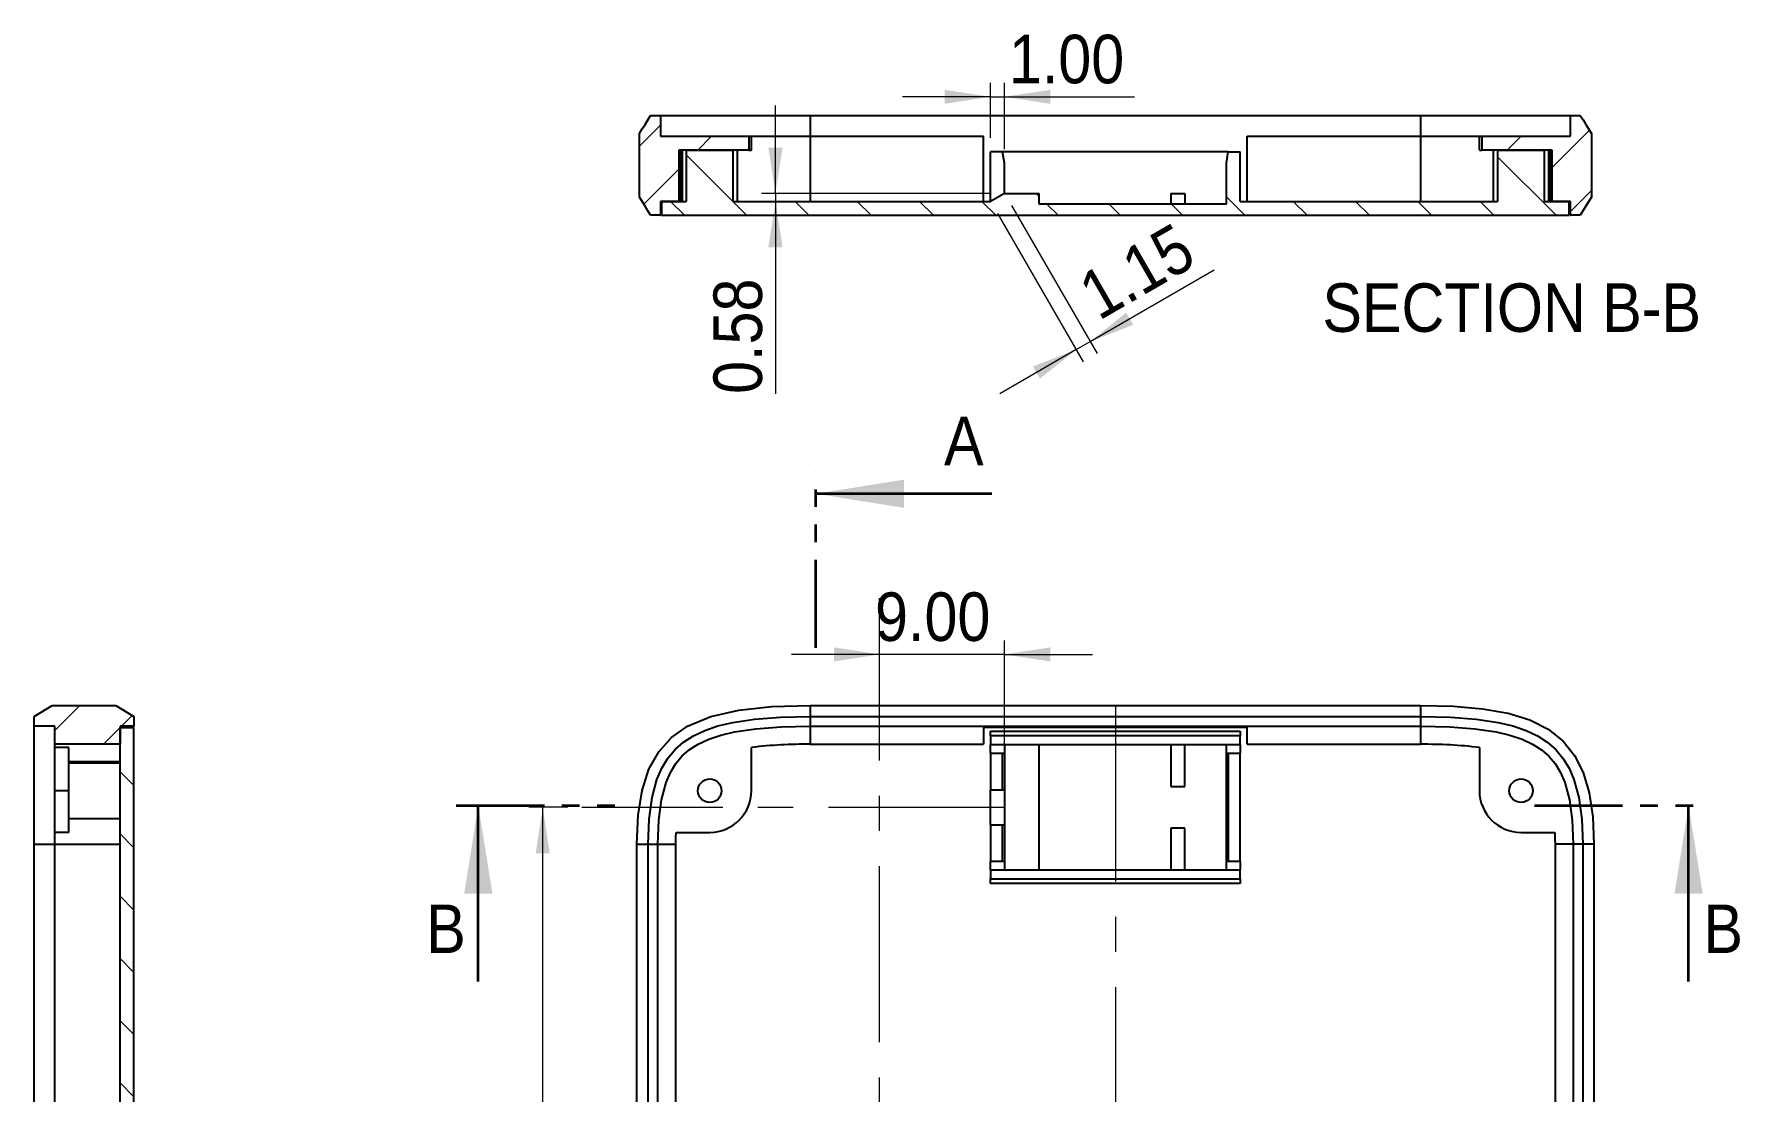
# Model space of a CAD drawing. Header units: millimetres. Extents: x 23 to 159, y 68 to 281.
# Drawn here: x 35.8 to 158.8, y 204.3 to 280.6 of the extents above; entities that cross this region are included whole.
import ezdxf

# ---------------------------------------------------------------- set-up
doc = ezdxf.new("R2010")
doc.units = ezdxf.units.MM
doc.linetypes.add('CENTERX2', pattern=[20.32, 12.7, -2.54, 2.54, -2.54])
doc.linetypes.add('PHANTOM', pattern=[12.7, 6.35, -1.27, 1.27, -1.27, 1.27, -1.27])
doc.styles.add('SLDTEXTSTYLE0', font='GOTHIC.TTF', dxfattribs={"width": 0.913})
doc.dimstyles.new('SLDDIMSTYLE0', dxfattribs={"dimtxt": 3.5, "dimasz": 3.302, "dimexe": 0, "dimexo": 0.0625, "dimgap": 0.875, "dimtad": 1, "dimrnd": 1e-09, "dimzin": 4, "dimdsep": 46, "dimtxsty": 'SLDTEXTSTYLE0', "dimsah": 1, "dimcen": 0.09, "dimadec": 0, "dimazin": 1, "dimtfac": 1, "dimtmove": 0, "dimatfit": 0, "dimfxl": 1, "dimfrac": 2, "dimtolj": 1, "dimtzin": 12, "dimarcsym": 0})
doc.dimstyles.new('SLDDIMSTYLE1', dxfattribs={"dimtxt": 3.5, "dimasz": 3.302, "dimexe": 0, "dimexo": 0.0625, "dimgap": 0.875, "dimtad": 1, "dimrnd": 1e-09, "dimzin": 12, "dimdsep": 46, "dimtxsty": 'SLDTEXTSTYLE0', "dimsah": 1, "dimcen": 0.09, "dimadec": 0, "dimazin": 3, "dimtfac": 1, "dimtofl": 0, "dimtmove": 0, "dimatfit": 3, "dimfxl": 1, "dimfrac": 2, "dimtolj": 1, "dimtzin": 12, "dimarcsym": 0})
doc.dimstyles.new('SLDDIMSTYLE2', dxfattribs={"dimtxt": 3.5, "dimasz": 3.302, "dimexe": 0, "dimexo": 0.0625, "dimgap": 0.875, "dimtad": 1, "dimrnd": 1e-09, "dimzin": 12, "dimdsep": 46, "dimtxsty": 'SLDTEXTSTYLE0', "dimsah": 1, "dimcen": 0.09, "dimadec": 0, "dimazin": 3, "dimtfac": 1, "dimtmove": 0, "dimatfit": 0, "dimfxl": 1, "dimfrac": 2, "dimtolj": 1, "dimtzin": 12, "dimarcsym": 0})
doc.dimstyles.new('SLDDIMSTYLE3', dxfattribs={"dimtxt": 3.5, "dimasz": 3.302, "dimexe": 0, "dimexo": 0.0625, "dimgap": 0.875, "dimtad": 1, "dimrnd": 1e-09, "dimdsep": 46, "dimtxsty": 'SLDTEXTSTYLE0', "dimsah": 1, "dimcen": 0.09, "dimadec": 0, "dimazin": 2, "dimtfac": 1, "dimtmove": 0, "dimatfit": 0, "dimfxl": 1, "dimfrac": 2, "dimtolj": 1, "dimtzin": 12, "dimarcsym": 0})

# ---------------------------------------------------------------- blocks, each defined once
blk = doc.blocks.new('_D_1')
at = {"color": 7, "linetype": 'Continuous', "lineweight": 0}
for p, q in [((74.3, 224.84), (71.48, 224.84)), ((72.48, 163.19), (72.48, 224.84)), ((78.27, 163.19), (71.48, 163.19))]:
    blk.add_line(p, q, dxfattribs=at)
at = {"color": 7, "linetype": 'Continuous', "lineweight": 18}
for points in [[(72.48, 224.84), (71.97, 221.53), (72.98, 221.53)], [(72.48, 163.19), (72.98, 166.49), (71.97, 166.49)]]:
    blk.add_solid(points, dxfattribs=at)
at = {"color": 7, "linetype": 'Continuous', "lineweight": 18, "insert": (68.01, 193.01), "char_height": 3.5, "attachment_point": 1, "rotation": 90, "style": 'SLDTEXTSTYLE0'}
blk.add_mtext('61.65', dxfattribs=at)
blk = doc.blocks.new('_D_2')
at = {"color": 7, "linetype": 'Continuous', "lineweight": 0}
for p, q in [((105.77, 227.09), (105.77, 236.87)), ((96.77, 235.87), (90.42, 235.87)), ((105.77, 235.87), (96.77, 235.87)), ((105.77, 235.87), (112.12, 235.87))]:
    blk.add_line(p, q, dxfattribs=at)
at = {"color": 7, "linetype": 'Continuous', "lineweight": 18}
for points in [[(96.77, 235.87), (93.47, 236.38), (93.47, 235.36)], [(105.77, 235.87), (109.08, 235.36), (109.08, 236.38)]]:
    blk.add_solid(points, dxfattribs=at)
at = {"color": 7, "linetype": 'Continuous', "lineweight": 18, "insert": (96.44, 240.34), "char_height": 3.5, "attachment_point": 1, "style": 'SLDTEXTSTYLE0'}
blk.add_mtext('9.00', dxfattribs=at)
blk = doc.blocks.new('_D_5')
at = {"color": 7, "linetype": 'Continuous', "lineweight": 0}
for p, q in [((106.27, 268.25), (112.45, 257.56)), ((105.27, 267.68), (111.45, 256.98)), ((111.95, 258.43), (120.9, 263.6)), ((110.95, 257.85), (111.95, 258.43)), ((110.95, 257.85), (105.45, 254.67))]:
    blk.add_line(p, q, dxfattribs=at)
at = {"color": 7, "linetype": 'Continuous', "lineweight": 18}
for points in [[(111.95, 258.43), (115.06, 259.64), (114.55, 260.52)], [(110.95, 257.85), (107.83, 256.64), (108.34, 255.76)]]:
    blk.add_solid(points, dxfattribs=at)
at = {"color": 7, "linetype": 'Continuous', "lineweight": 18, "insert": (110.83, 262.94), "char_height": 3.5, "attachment_point": 1, "rotation": 30, "style": 'SLDTEXTSTYLE0'}
blk.add_mtext('1.15', dxfattribs=at)
blk = doc.blocks.new('_D_6')
at = {"color": 7, "linetype": 'Continuous', "lineweight": 0}
for p, q in [((104.77, 273.12), (104.77, 277.09)), ((105.77, 272.32), (105.77, 277.09)), ((104.77, 276.09), (98.42, 276.09)), ((104.77, 276.09), (105.77, 276.09)), ((105.77, 276.09), (115.14, 276.09))]:
    blk.add_line(p, q, dxfattribs=at)
at = {"color": 7, "linetype": 'Continuous', "lineweight": 18}
for points in [[(104.77, 276.09), (101.47, 276.59), (101.47, 275.58)], [(105.77, 276.09), (109.08, 275.58), (109.08, 276.59)]]:
    blk.add_solid(points, dxfattribs=at)
at = {"color": 7, "linetype": 'Continuous', "lineweight": 18, "insert": (106.09, 280.56), "char_height": 3.5, "attachment_point": 1, "style": 'SLDTEXTSTYLE0'}
blk.add_mtext('1.00', dxfattribs=at)
blk = doc.blocks.new('_D_7')
at = {"color": 7, "linetype": 'Continuous', "lineweight": 0}
for p, q in [((89.26, 269.12), (89.26, 275.47)), ((104.77, 269.12), (88.26, 269.12)), ((89.26, 269.12), (89.26, 268.54)), ((89.26, 268.54), (89.26, 254.66))]:
    blk.add_line(p, q, dxfattribs=at)
at = {"color": 7, "linetype": 'Continuous', "lineweight": 18}
for points in [[(89.26, 269.12), (89.77, 272.42), (88.75, 272.42)], [(89.26, 268.54), (88.75, 265.24), (89.77, 265.24)]]:
    blk.add_solid(points, dxfattribs=at)
at = {"color": 7, "linetype": 'Continuous', "lineweight": 18, "insert": (84.79, 254.66), "char_height": 3.5, "attachment_point": 1, "rotation": 90, "style": 'SLDTEXTSTYLE0'}
blk.add_mtext('0.58', dxfattribs=at)

msp = doc.modelspace()

# ---------------------------------------------------------------- hatches: boundary and pattern name
at = {"linetype": 'Continuous', "lineweight": 18}
h = msp.add_hatch(dxfattribs=at)
h.set_pattern_fill('ANSI31', style=0)
edge = h.paths.add_edge_path(flags=0)
edge.add_line((80.967, 274.741), (80.259, 274.741))
edge.add_spline(control_points=[(80.259, 274.741), (80.124, 274.525), (79.989, 274.309), (79.855, 274.093), (79.787, 273.984), (79.719, 273.876), (79.652, 273.767), (79.584, 273.658), (79.517, 273.55), (79.449, 273.441)], knot_values=[0, 0, 0, 0, 0.000764, 0.000764, 0.000764, 0.0011477, 0.0011477, 0.0011477, 0.0015313, 0.0015313, 0.0015313, 0.0015313], weights=[1, 1, 1, 1, 1, 1, 1, 1, 1, 1], degree=3, periodic=0)
edge.add_line((79.449, 273.441), (79.449, 271.141))
edge.add_line((79.449, 271.141), (79.449, 268.841))
edge.add_spline(control_points=[(79.449, 268.841), (79.584, 268.625), (79.718, 268.409), (79.853, 268.193), (79.92, 268.084), (79.988, 267.976), (80.056, 267.867), (80.123, 267.758), (80.191, 267.65), (80.258, 267.541)], knot_values=[0, 0, 0, 0, 0.000764, 0.000764, 0.000764, 0.0011477, 0.0011477, 0.0011477, 0.0015313, 0.0015313, 0.0015313, 0.0015313], weights=[1, 1, 1, 1, 1, 1, 1, 1, 1, 1], degree=3, periodic=0)
edge.add_line((80.258, 267.541), (80.967, 267.541))
edge.add_line((80.967, 267.541), (80.967, 268.541))
edge.add_line((80.967, 268.541), (82.287, 268.541))
edge.add_line((82.287, 268.541), (82.287, 272.241))
edge.add_line((82.287, 272.241), (87.328, 272.241))
edge.add_line((87.328, 272.241), (87.328, 273.241))
edge.add_line((87.328, 273.241), (80.967, 273.241))
edge.add_line((80.967, 273.241), (80.967, 274.741))
h = msp.add_hatch(dxfattribs=at)
h.set_pattern_fill('ANSI31', style=0)
edge = h.paths.add_edge_path(flags=0)
edge.add_line((147.287, 274.741), (146.579, 274.741))
edge.add_line((146.579, 274.741), (146.579, 273.241))
edge.add_line((146.579, 273.241), (140.218, 273.241))
edge.add_line((140.218, 273.241), (140.218, 272.241))
edge.add_line((140.218, 272.241), (145.259, 272.241))
edge.add_line((145.259, 272.241), (145.259, 268.541))
edge.add_line((145.259, 268.541), (146.579, 268.541))
edge.add_line((146.579, 268.541), (146.579, 267.541))
edge.add_line((146.579, 267.541), (147.287, 267.541))
edge.add_spline(control_points=[(147.287, 267.541), (147.422, 267.758), (147.557, 267.974), (147.692, 268.19), (147.759, 268.298), (147.827, 268.407), (147.894, 268.516), (147.962, 268.624), (148.029, 268.733), (148.097, 268.841)], knot_values=[0, 0, 0, 0, 0.000764, 0.000764, 0.000764, 0.0011477, 0.0011477, 0.0011477, 0.0015313, 0.0015313, 0.0015313, 0.0015313], weights=[1, 1, 1, 1, 1, 1, 1, 1, 1, 1], degree=3, periodic=0)
edge.add_line((148.097, 268.841), (148.097, 271.141))
edge.add_line((148.097, 271.141), (148.097, 273.441))
edge.add_spline(control_points=[(148.097, 273.441), (147.962, 273.658), (147.828, 273.874), (147.693, 274.09), (147.626, 274.199), (147.558, 274.307), (147.49, 274.416), (147.423, 274.524), (147.355, 274.633), (147.288, 274.741)], knot_values=[0, 0, 0, 0, 0.000764, 0.000764, 0.000764, 0.0011477, 0.0011477, 0.0011477, 0.0015313, 0.0015313, 0.0015313, 0.0015313], weights=[1, 1, 1, 1, 1, 1, 1, 1, 1, 1], degree=3, periodic=0)
h = msp.add_hatch(dxfattribs=at)
h.set_pattern_fill('ANSI31', angle=90, style=0)
h.paths.add_polyline_path([(146.477, 268.541), (144.716, 268.541), (144.716, 272.241), (141.33, 272.241), (141.33, 268.541), (122.773, 268.541), (122.773, 272.121), (121.914, 272.121), (121.773, 271.321), (121.773, 268.341), (108.273, 268.341), (108.273, 269.121), (105.773, 269.121), (105.773, 269.119), (104.773, 268.541), (86.216, 268.541), (86.216, 272.241), (82.83, 272.241), (82.83, 268.541), (81.069, 268.541), (81.069, 267.541), (146.477, 267.541)], flags=0)
h = msp.add_hatch(dxfattribs=at)
h.set_pattern_fill('ANSI31', style=0)
h.paths.add_polyline_path([(41.703, 232.186), (39.403, 232.186), (37.103, 232.186), (35.803, 231.386), (35.803, 230.686), (37.303, 230.686), (37.303, 229.386), (42.003, 229.386), (42.003, 230.686), (43.003, 230.686), (43.003, 231.386)], flags=0)
h = msp.add_hatch(dxfattribs=at)
h.set_pattern_fill('ANSI31', angle=90, style=0)
h.paths.add_polyline_path([(43.003, 230.586), (42.003, 230.586), (42.003, 195.886), (42.503, 195.886), (42.503, 195.086), (43.003, 195.086)], flags=0)

# ---------------------------------------------------------------- linework, layer by layer
at = {"color": 7, "linetype": 'Continuous', "lineweight": 25}
for p, q in [((80.258, 274.741), (80.967, 274.741)), ((80.967, 274.741), (80.967, 273.241)), ((80.967, 274.741), (91.773, 274.741)), ((91.773, 274.741), (91.773, 273.241)), ((91.773, 274.741), (135.773, 274.741)), ((135.773, 274.741), (135.773, 273.241)), ((135.773, 274.741), (146.579, 274.741)), ((146.579, 273.241), (146.579, 274.741)), ((146.579, 274.741), (147.287, 274.741)), ((79.449, 271.141), (79.449, 273.441)), ((80.967, 273.241), (87.328, 273.241)), ((87.328, 273.241), (87.328, 272.241)), ((87.328, 273.241), (87.523, 273.241)), ((87.523, 272.241), (87.523, 273.241)), ((87.523, 273.241), (91.773, 273.241)), ((91.773, 273.241), (91.773, 268.541)), ((91.773, 273.241), (104.273, 273.241)), ((104.273, 268.541), (104.273, 273.241)), ((123.273, 268.541), (123.273, 273.241)), ((123.273, 273.241), (135.773, 273.241)), ((135.773, 273.241), (135.773, 268.541)), ((135.773, 273.241), (140.023, 273.241)), ((140.023, 272.241), (140.023, 273.241)), ((140.023, 273.241), (140.218, 273.241)), ((140.218, 272.241), (140.218, 273.241)), ((140.218, 273.241), (146.579, 273.241)), ((148.097, 273.441), (148.097, 271.141)), ((87.328, 272.241), (82.287, 272.241)), ((82.287, 272.241), (82.287, 268.541)), ((82.42, 268.541), (82.42, 272.241)), ((82.523, 272.241), (82.523, 268.541)), ((82.83, 272.241), (82.83, 268.541)), ((82.83, 272.241), (86.216, 272.241)), ((86.216, 268.541), (86.216, 272.241)), ((86.523, 268.541), (86.523, 272.241)), ((87.328, 272.241), (87.523, 272.241)), ((105.632, 272.121), (104.773, 272.121)), ((104.773, 268.541), (104.773, 272.121)), ((105.773, 271.321), (105.632, 272.121)), ((121.914, 272.121), (105.632, 272.121)), ((121.773, 271.321), (121.914, 272.121)), ((121.914, 272.121), (122.773, 272.121)), ((122.773, 268.541), (122.773, 272.121)), ((140.023, 272.241), (140.218, 272.241)), ((145.259, 272.241), (140.218, 272.241)), ((141.023, 272.241), (141.023, 268.541)), ((141.33, 272.241), (141.33, 268.541)), ((141.33, 272.241), (144.716, 272.241)), ((144.716, 268.541), (144.716, 272.241)), ((145.023, 268.541), (145.023, 272.241)), ((145.127, 272.241), (145.127, 268.541)), ((145.259, 268.541), (145.259, 272.241)), ((79.449, 268.841), (79.449, 271.141)), ((105.773, 269.121), (105.773, 271.321)), ((121.773, 268.341), (121.773, 271.321)), ((148.097, 271.141), (148.097, 268.841)), ((82.287, 268.541), (80.967, 268.541)), ((80.967, 268.541), (80.967, 267.541)), ((81.069, 267.541), (81.069, 268.541)), ((81.069, 268.541), (82.83, 268.541)), ((86.216, 268.541), (104.773, 268.541)), ((105.773, 269.119), (104.773, 268.541)), ((105.773, 269.121), (105.773, 269.119)), ((105.773, 269.121), (108.273, 269.121)), ((108.273, 268.341), (108.273, 269.121)), ((121.773, 268.341), (108.273, 268.341)), ((117.773, 269.121), (117.773, 268.341)), ((117.773, 269.121), (118.773, 269.121)), ((118.773, 269.121), (118.773, 268.341)), ((122.773, 268.541), (141.33, 268.541)), ((144.716, 268.541), (146.477, 268.541)), ((146.579, 268.541), (145.259, 268.541)), ((146.477, 268.541), (146.477, 267.541)), ((146.579, 267.541), (146.579, 268.541)), ((80.967, 267.541), (80.259, 267.541)), ((80.967, 267.541), (81.016, 267.541)), ((81.069, 267.541), (146.477, 267.541)), ((146.53, 267.541), (146.579, 267.541)), ((147.288, 267.541), (146.579, 267.541)), ((35.803, 231.386), (37.103, 232.186)), ((35.803, 230.686), (35.803, 231.386)), ((37.103, 232.186), (39.403, 232.186)), ((39.403, 232.186), (41.703, 232.186)), ((41.703, 232.186), (43.003, 231.386)), ((43.003, 231.386), (43.003, 230.686)), ((91.773, 232.186), (91.773, 231.386)), ((91.773, 232.186), (135.773, 232.186)), ((91.773, 231.386), (91.773, 230.686)), ((91.773, 231.386), (135.773, 231.386)), ((135.773, 232.186), (135.773, 231.386)), ((135.773, 231.386), (135.773, 230.686)), ((37.303, 230.686), (35.803, 230.686)), ((35.803, 222.186), (35.803, 230.686)), ((37.303, 229.386), (37.303, 230.686)), ((42.003, 230.686), (42.003, 229.386)), ((43.003, 230.686), (42.003, 230.686)), ((42.003, 195.886), (42.003, 230.586)), ((42.003, 230.586), (43.003, 230.586)), ((43.003, 230.638), (43.003, 230.686)), ((43.003, 195.086), (43.003, 230.586)), ((91.773, 230.686), (135.773, 230.686)), ((91.773, 230.686), (91.773, 229.386)), ((104.273, 230.686), (104.273, 229.386)), ((123.273, 230.586), (104.273, 230.586)), ((104.773, 229.986), (104.773, 230.336)), ((104.773, 230.336), (122.773, 230.336)), ((122.773, 230.336), (122.773, 229.986)), ((123.273, 229.386), (123.273, 230.686)), ((135.773, 230.686), (135.773, 229.386)), ((42.003, 229.386), (37.303, 229.386)), ((37.303, 229.156), (37.303, 229.386)), ((38.303, 229.156), (37.303, 229.156)), ((37.303, 226.036), (37.303, 229.156)), ((38.303, 226.036), (38.303, 229.156)), ((87.523, 226.036), (87.523, 229.156)), ((91.773, 229.386), (104.273, 229.386)), ((122.773, 229.986), (104.773, 229.986)), ((104.773, 229.986), (104.773, 229.336)), ((122.773, 229.336), (104.773, 229.336)), ((104.773, 228.736), (104.773, 229.336)), ((105.773, 229.336), (105.773, 228.736)), ((108.273, 220.336), (108.273, 229.336)), ((117.773, 229.336), (117.773, 226.336)), ((118.773, 226.336), (118.773, 229.336)), ((121.773, 228.736), (121.773, 229.336)), ((122.773, 229.336), (122.773, 229.986)), ((122.773, 229.336), (122.773, 228.736)), ((123.273, 229.386), (135.773, 229.386)), ((140.023, 229.156), (140.023, 226.036)), ((38.303, 228.15), (42.003, 228.15)), ((42.003, 228.036), (38.303, 228.036)), ((104.773, 228.736), (105.632, 228.736)), ((104.773, 228.736), (104.773, 226.086)), ((105.632, 226.086), (105.632, 228.736)), ((105.632, 228.736), (105.773, 228.736)), ((105.773, 228.736), (105.773, 226.086)), ((121.773, 220.936), (121.773, 228.736)), ((121.773, 228.736), (121.914, 228.736)), ((121.914, 228.736), (121.914, 220.936)), ((121.914, 228.736), (122.773, 228.736)), ((122.773, 220.936), (122.773, 228.736)), ((117.773, 226.336), (118.773, 226.336)), ((38.303, 226.036), (37.303, 226.036)), ((37.303, 223.036), (37.303, 226.036)), ((38.303, 223.036), (38.303, 226.036)), ((105.632, 226.086), (104.773, 226.086)), ((104.773, 223.586), (104.773, 226.086)), ((105.773, 226.086), (105.632, 226.086)), ((105.773, 226.086), (105.773, 223.586)), ((38.303, 224.036), (42.003, 224.036)), ((38.303, 223.036), (37.303, 223.036)), ((37.303, 222.186), (37.303, 223.036)), ((82.09, 223.036), (84.523, 223.036)), ((104.773, 223.586), (105.632, 223.586)), ((104.773, 223.586), (104.773, 220.936)), ((105.632, 220.936), (105.632, 223.586)), ((105.632, 223.586), (105.773, 223.586)), ((105.773, 223.586), (105.773, 220.936)), ((117.773, 223.336), (117.773, 220.336)), ((118.773, 223.336), (117.773, 223.336)), ((118.773, 220.336), (118.773, 223.336)), ((143.023, 223.036), (145.457, 223.036)), ((35.803, 222.186), (37.303, 222.186)), ((35.803, 163.186), (35.803, 222.186)), ((37.303, 222.186), (42.003, 222.186)), ((37.303, 196.686), (37.303, 222.186)), ((79.273, 222.186), (80.073, 222.186)), ((79.273, 163.186), (79.273, 222.186)), ((80.073, 222.186), (80.773, 222.186)), ((80.073, 163.186), (80.073, 222.186)), ((80.773, 163.186), (80.773, 222.186)), ((80.773, 222.186), (82.073, 222.186)), ((82.073, 196.686), (82.073, 222.186)), ((145.473, 222.186), (145.473, 196.686)), ((146.773, 222.186), (145.473, 222.186)), ((147.473, 222.186), (146.773, 222.186)), ((146.773, 222.186), (146.773, 104.186)), ((148.273, 222.186), (147.473, 222.186)), ((147.473, 222.186), (147.473, 104.186)), ((148.273, 222.186), (148.273, 104.186)), ((105.632, 220.936), (104.773, 220.936)), ((104.773, 220.336), (104.773, 220.936)), ((104.773, 220.336), (122.773, 220.336)), ((104.773, 220.336), (104.773, 219.686)), ((105.773, 220.936), (105.632, 220.936)), ((105.773, 220.936), (105.773, 220.336)), ((121.914, 220.936), (121.773, 220.936)), ((121.773, 220.336), (121.773, 220.936)), ((122.773, 220.936), (121.914, 220.936)), ((122.773, 220.936), (122.773, 220.336)), ((122.773, 219.686), (122.773, 220.336)), ((104.773, 219.686), (122.773, 219.686)), ((104.773, 219.336), (104.773, 219.686)), ((122.773, 219.336), (104.773, 219.336)), ((122.773, 219.686), (122.773, 219.336))]:
    msp.add_line(p, q, dxfattribs=at)
at = {"color": 7, "linetype": 'PHANTOM', "lineweight": 35}
for p, q in [((92.169, 236.344), (92.169, 249.044)), ((66.246, 224.971), (78.953, 224.971)), ((143.993, 224.971), (156.693, 224.971))]:
    msp.add_line(p, q, dxfattribs=at)
at = {"color": 7, "linetype": 'Continuous', "lineweight": 35}
for p, q in [((104.869, 247.456), (92.169, 247.456)), ((67.834, 212.271), (67.834, 224.971)), ((155.106, 212.271), (155.106, 224.971))]:
    msp.add_line(p, q, dxfattribs=at)
at = {"color": 7, "linetype": 'CENTERX2', "lineweight": 18}
for p, q in [((96.773, 146.936), (96.773, 239.93)), ((113.773, 232.186), (113.773, 94.186)), ((105.773, 224.836), (75.297, 224.836))]:
    msp.add_line(p, q, dxfattribs=at)
at = {"color": 7, "linetype": 'Continuous', "lineweight": 25, "flags": 128}
for points in [[(79.449, 273.441), (79.652, 273.767), (79.855, 274.093), (80.258, 274.741)], [(147.287, 274.741), (147.49, 274.416), (147.693, 274.09), (148.097, 273.441)], [(80.259, 267.541), (80.056, 267.867), (79.853, 268.193), (79.449, 268.841)], [(148.097, 268.841), (147.894, 268.516), (147.692, 268.19), (147.288, 267.541)], [(79.273, 222.186), (79.366, 224.272), (79.652, 226.065), (80.14, 227.583), (80.841, 228.845), (81.763, 229.872), (82.917, 230.684), (84.588, 231.389), (86.61, 231.853), (89, 232.108), (91.773, 232.186)], [(80.073, 222.186), (80.144, 223.982), (80.358, 225.538), (80.714, 226.854), (81.063, 227.666), (81.499, 228.385), (82.02, 229.012), (82.628, 229.546), (83.339, 230.001), (84.167, 230.389), (85.113, 230.71), (86.177, 230.963), (87.757, 231.198), (89.622, 231.339), (91.773, 231.386)], [(135.773, 232.186), (138.151, 232.13), (140.251, 231.951), (142.083, 231.628), (143.657, 231.142), (144.983, 230.473), (146.07, 229.602), (146.885, 228.578), (147.504, 227.341), (147.937, 225.874), (148.19, 224.161), (148.273, 222.186)], [(135.773, 231.386), (137.924, 231.339), (139.79, 231.198), (141.369, 230.963), (142.433, 230.71), (143.38, 230.389), (144.208, 230.001), (144.918, 229.546), (145.526, 229.012), (146.047, 228.385), (146.483, 227.666), (146.832, 226.854), (147.188, 225.538), (147.402, 223.982), (147.473, 222.186)], [(80.773, 222.186), (80.84, 223.902), (81.04, 225.379), (81.373, 226.619), (81.69, 227.363), (82.069, 227.993), (82.512, 228.52), (83.048, 228.986), (83.692, 229.397), (84.451, 229.749), (85.324, 230.042), (86.312, 230.277), (87.846, 230.504), (89.667, 230.64), (91.773, 230.686)], [(135.773, 230.686), (137.879, 230.64), (139.699, 230.504), (141.234, 230.277), (142.222, 230.042), (143.095, 229.749), (143.853, 229.397), (144.498, 228.986), (145.033, 228.52), (145.477, 227.993), (145.856, 227.363), (146.173, 226.619), (146.506, 225.38), (146.706, 223.902), (146.773, 222.186)], [(82.073, 222.186), (82.078, 222.672), (82.09, 223.036)], [(145.457, 223.036), (145.47, 222.57), (145.473, 222.186)]]:
    msp.add_lwpolyline(points, dxfattribs=at)
at = {"color": 7, "linetype": 'Continuous', "lineweight": 25}
for centre in [(84.523, 226.036), (143.023, 226.036)]:
    msp.add_circle(centre, 0.85, dxfattribs=at)
for centre, radius, start, end in [((91.392, 197.013), 32.375, 89.32582, 96.86374), ((136.052, 195.132), 34.255, 83.34343, 90.46701), ((84.523, 226.036), 3, 270, 0), ((143.023, 226.036), 3, 180, 270)]:
    msp.add_arc(centre, radius, start, end, dxfattribs=at)
at = {"color": 7, "linetype": 'Continuous', "lineweight": 35}
for points in [[(92.169, 247.456), (98.519, 246.44), (98.519, 248.472)], [(67.834, 224.971), (66.818, 218.621), (68.85, 218.621)], [(155.106, 224.971), (154.09, 218.621), (156.122, 218.621)]]:
    msp.add_solid(points, dxfattribs=at)

# ---------------------------------------------------------------- texts
at = {"color": 7, "linetype": 'Continuous', "lineweight": 0, "insert": (142.351, 262.631), "char_height": 3.5, "attachment_point": 2, "style": 'SLDTEXTSTYLE0'}
msp.add_mtext('SECTION B-B', dxfattribs=at)
at = {"color": 7, "linetype": 'Continuous', "char_height": 3.5, "attachment_point": 1, "style": 'SLDTEXTSTYLE0'}
for s, insert in [('A', (101.418, 253.015)), ('B', (64.082, 217.83)), ('B', (156.178, 217.83))]:
    msp.add_mtext(s, dxfattribs=dict(at, insert=insert))

# ---------------------------------------------------------------- dimensions: what is measured, and where the dimension line sits
at = {"color": 7, "linetype": 'Continuous', "lineweight": 18}
for base, p1, p2, picture, middle in [((105.773, 276.085), (104.773, 272.121), (105.773, 271.321), '_D_6', (110.619, 276.085)), ((96.773, 235.869), (105.773, 226.086), (96.773, 239.93), '_D_2', (100.966, 235.869))]:
    dim = msp.add_linear_dim(base=base, p1=p1, p2=p2, dimstyle='SLDDIMSTYLE0', dxfattribs=at)
    dim.commit()
    dim.dimension.update_dxf_attribs({"geometry": picture, "text_midpoint": middle, "dimtype": 160})
for base, p1, p2, angle, dimstyle, picture, middle in [((89.259, 268.541), (105.773, 269.121), (86.216, 268.541), 90, 'SLDDIMSTYLE3', '_D_7', (89.259, 259.186)), ((111.9459, 258.4269), (104.773, 268.5413), (105.773, 269.1187), 30, 'SLDDIMSTYLE2', '_D_5', (116.9815, 261.3342)), ((72.476, 224.836), (79.273, 163.186), (75.297, 224.836), 90, 'SLDDIMSTYLE1', '_D_1', (72.476, 198.827))]:
    dim = msp.add_linear_dim(base=base, p1=p1, p2=p2, angle=angle, dimstyle=dimstyle, dxfattribs=at)
    dim.commit()
    dim.dimension.update_dxf_attribs({"geometry": picture, "text_midpoint": middle, "dimtype": 160})

doc.saveas('drawing.dxf')
